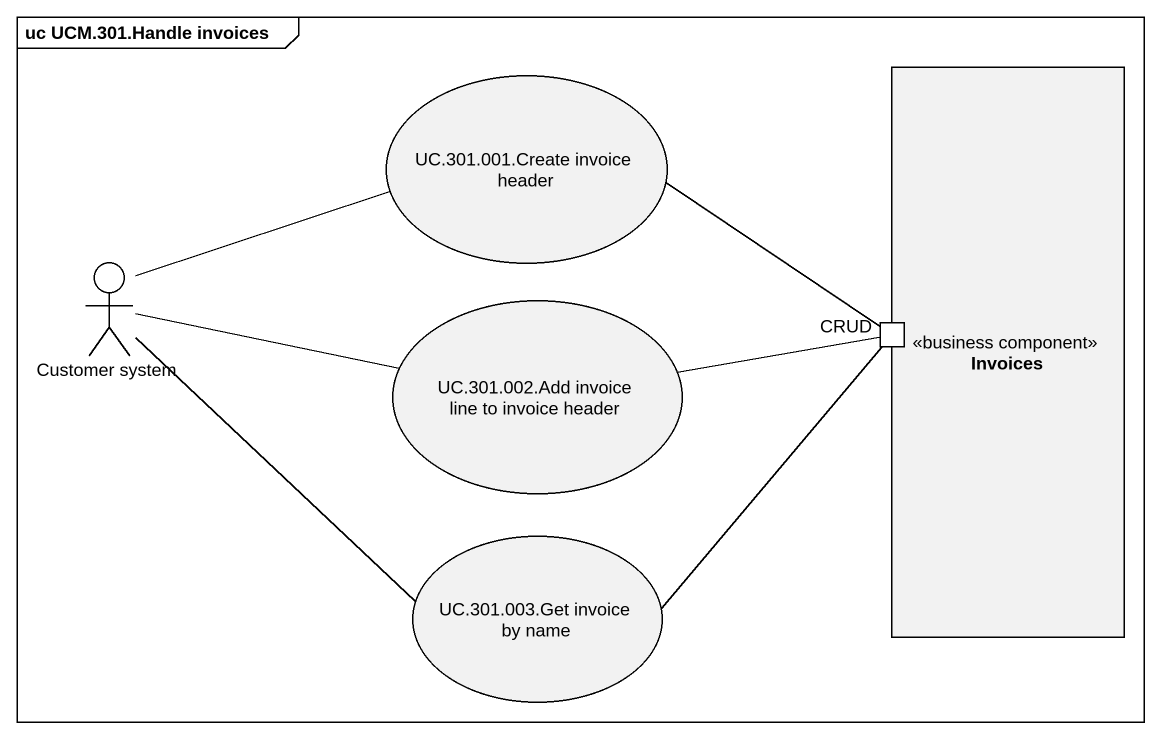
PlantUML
@startuml
mainframe uc UCM.301.Handle invoices
usecase "UC.301.001.Create invoice header" as UC_301_001_Create_invoice
rectangle Invoices <<business component>> {
  port CRUD
}
actor "Customer system" as Customer_system
usecase "UC.301.002.Add invoice line to invoice header" as UC_301_002_Add_invoice_line
usecase "UC.301.003.Get invoice by name" as UC_301_003_Get_invoice_by
Customer_system -right- UC_301_001_Create_invoice
Customer_system -right- UC_301_002_Add_invoice_line
Customer_system -- UC_301_003_Get_invoice_by
CRUD -left- UC_301_001_Create_invoice
CRUD -left- UC_301_002_Add_invoice_line
CRUD -- UC_301_003_Get_invoice_by
@enduml
